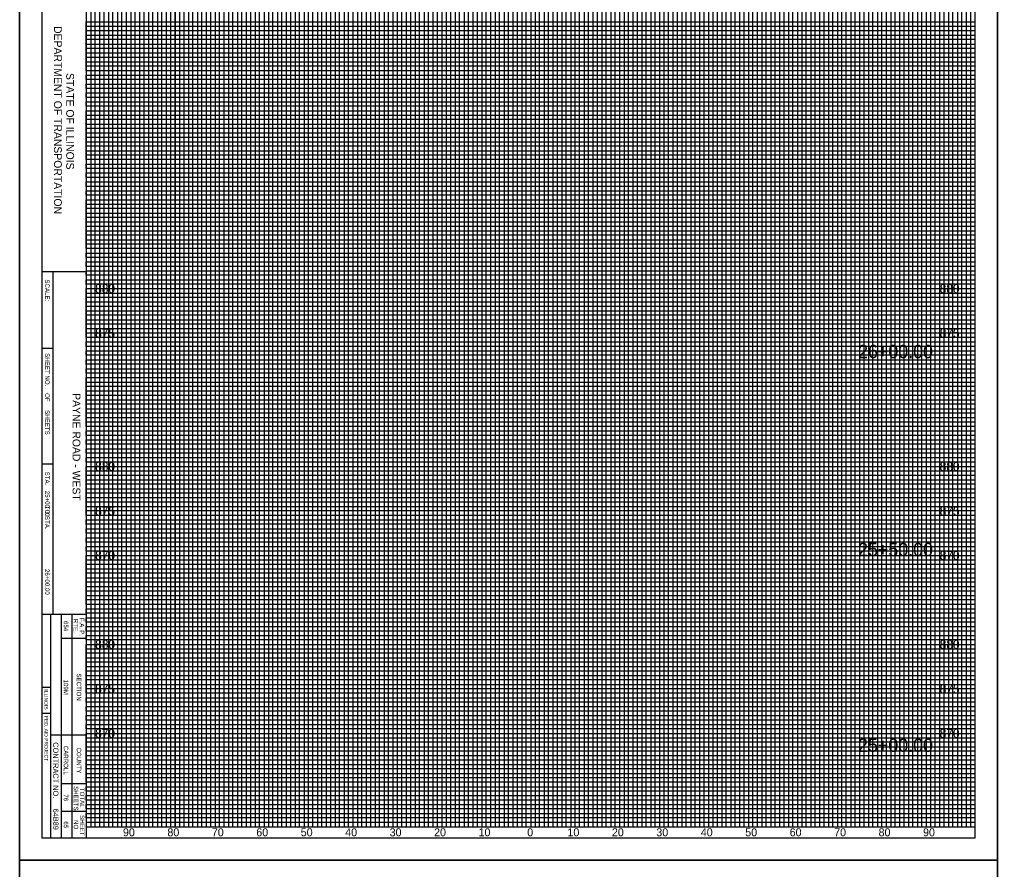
# Model space of a CAD drawing. Extents: x 874 to 5505, y 981 to 7567.
# Drawn here: x 4985 to 5205, y 1330.4 to 1521.5 of the extents above; entities that cross this region are included whole.
import ezdxf

# ---------------------------------------------------------------- set-up
doc = ezdxf.new("R2010")
doc.units = 0
for name, color, linetype in [('Sheets_General Details', 7, 'Continuous'), ('Sheets_Minor Grid', 7, 'Continuous'), ('Sheets_Printer Plotting Border', 7, 'Continuous')]:
    doc.layers.add(name, color=color, linetype=linetype)

msp = doc.modelspace()

# ---------------------------------------------------------------- linework, layer by layer
at = {"layer": 'Sheets_General Details'}
for p, q in [((4985, 1332.5), (4985, 1672.5)), ((5205, 1672.5), (5205, 1332.5)), ((5000, 1657.5), (5000, 1337.5)), ((5000, 1464.76), (4990, 1464.76)), ((4992.5, 1464.76), (4992.5, 1387.76)), ((4992.5, 1447.5), (4990, 1447.5)), ((4992.5, 1421.5), (4990, 1421.5)), ((5000, 1387.76), (4990, 1387.76)), ((4991.95, 1387.76), (4991.95, 1337.5)), ((4994.35, 1387.76), (4994.35, 1337.5)), ((4996.75, 1387.76), (4996.75, 1337.5)), ((5000, 1382.36), (4994.35, 1382.36)), ((4991.95, 1371.29), (4990, 1371.29)), ((4991.95, 1365.49), (4990, 1365.49)), ((5000, 1360.56), (4991.95, 1360.56)), ((5000, 1349.64), (4994.35, 1349.64)), ((5000, 1343.43), (4994.35, 1343.43)), ((4985, 992.5), (4985, 1332.5)), ((4985, 1332.5), (5205, 1332.5)), ((5205, 1332.5), (4985, 1332.5)), ((5205, 1332.52), (5205, 1332.5)), ((5205, 1332.5), (5205, 992.5))]:
    msp.add_line(p, q, dxfattribs=at)
msp.add_lwpolyline([(4990, 1337.5), (5200, 1337.5), (5200, 1657.5), (4990, 1657.5)], close=True, dxfattribs=at)
for points in [[(5010, 1655), (5010, 1340), (5020, 1340), (5020, 1655)], [(5020, 1655), (5020, 1340), (5030, 1340), (5030, 1655)], [(5040, 1655), (5040, 1340), (5050, 1340), (5050, 1655)], [(5060, 1655), (5060, 1340), (5070, 1340), (5070, 1655)], [(5080, 1655), (5080, 1340), (5090, 1340), (5090, 1655)], [(5100, 1655), (5100, 1340), (5110, 1340), (5110, 1655)], [(5120, 1655), (5120, 1340), (5130, 1340), (5130, 1655)], [(5140, 1655), (5140, 1340), (5150, 1340), (5150, 1655)], [(5160, 1655), (5160, 1340), (5170, 1340), (5170, 1655)], [(5180, 1655), (5180, 1340), (5190, 1340), (5190, 1655)], [(5200, 1510), (5000, 1510), (5000, 1520), (5200, 1520)], [(5200, 1490), (5000, 1490), (5000, 1500), (5200, 1500)], [(5200, 1470), (5000, 1470), (5000, 1480), (5200, 1480)], [(5200, 1450), (5000, 1450), (5000, 1460), (5200, 1460)], [(5200, 1430), (5000, 1430), (5000, 1440), (5200, 1440)], [(5200, 1410), (5000, 1410), (5000, 1420), (5200, 1420)], [(5200, 1390), (5000, 1390), (5000, 1400), (5200, 1400)], [(5199, 1340), (5200, 1340), (5200, 1350), (5000, 1350), (5000, 1360), (5200, 1360), (5200, 1370), (5000, 1370), (5000, 1380), (5200, 1380)], [(5000, 1340), (5200, 1340)]]:
    msp.add_lwpolyline(points, dxfattribs=at)
at = {"layer": 'Sheets_Minor Grid'}
for points in [[(5001, 1655), (5001, 1340), (5002, 1340), (5002, 1655)], [(5003, 1655), (5003, 1340), (5004, 1340), (5004, 1655)], [(5005, 1655), (5005, 1340), (5006, 1340), (5006, 1655)], [(5007, 1655), (5007, 1340), (5008, 1340), (5008, 1655)], [(5009, 1655), (5009, 1340), (5011, 1340), (5011, 1655)], [(5012, 1655), (5012, 1340), (5013, 1340), (5013, 1655)], [(5014, 1655), (5014, 1340), (5015, 1340), (5015, 1655)], [(5016, 1655), (5016, 1340), (5017, 1340), (5017, 1655)], [(5018, 1655), (5018, 1340), (5019, 1340), (5019, 1655)], [(5021, 1655), (5021, 1340), (5022, 1340), (5022, 1655)], [(5023, 1655), (5023, 1340), (5024, 1340), (5024, 1655)], [(5025, 1655), (5025, 1340), (5026, 1340), (5026, 1655)], [(5027, 1655), (5027, 1340), (5028, 1340), (5028, 1655)], [(5029, 1655), (5029, 1340), (5031, 1340), (5031, 1655)], [(5032, 1655), (5032, 1340), (5033, 1340), (5033, 1655)], [(5034, 1655), (5034, 1340), (5035, 1340), (5035, 1655)], [(5036, 1655), (5036, 1340), (5037, 1340), (5037, 1655)], [(5038, 1655), (5038, 1340), (5039, 1340), (5039, 1655)], [(5041, 1655), (5041, 1340), (5042, 1340), (5042, 1655)], [(5043, 1655), (5043, 1340), (5044, 1340), (5044, 1655)], [(5045, 1655), (5045, 1340), (5046, 1340), (5046, 1655)], [(5047, 1655), (5047, 1340), (5048, 1340), (5048, 1655)], [(5049, 1655), (5049, 1340), (5051, 1340), (5051, 1655)], [(5052, 1655), (5052, 1340), (5053, 1340), (5053, 1655)], [(5054, 1655), (5054, 1340), (5055, 1340), (5055, 1655)], [(5056, 1655), (5056, 1340), (5057, 1340), (5057, 1655)], [(5058, 1655), (5058, 1340), (5059, 1340), (5059, 1655)], [(5061, 1655), (5061, 1340), (5062, 1340), (5062, 1655)], [(5063, 1655), (5063, 1340), (5064, 1340), (5064, 1655)], [(5065, 1655), (5065, 1340), (5066, 1340), (5066, 1655)], [(5067, 1655), (5067, 1340), (5068, 1340), (5068, 1655)], [(5069, 1655), (5069, 1340), (5071, 1340), (5071, 1655)], [(5072, 1655), (5072, 1340), (5073, 1340), (5073, 1655)], [(5074, 1655), (5074, 1340), (5075, 1340), (5075, 1655)], [(5076, 1655), (5076, 1340), (5077, 1340), (5077, 1655)], [(5078, 1655), (5078, 1340), (5079, 1340), (5079, 1655)], [(5081, 1655), (5081, 1340), (5082, 1340), (5082, 1655)], [(5083, 1655), (5083, 1340), (5084, 1340), (5084, 1655)], [(5085, 1655), (5085, 1340), (5086, 1340), (5086, 1655)], [(5087, 1655), (5087, 1340), (5088, 1340), (5088, 1655)], [(5089, 1655), (5089, 1340), (5091, 1340), (5091, 1655)], [(5092, 1655), (5092, 1340), (5093, 1340), (5093, 1655)], [(5094, 1655), (5094, 1340), (5095, 1340), (5095, 1655)], [(5096, 1655), (5096, 1340), (5097, 1340), (5097, 1655)], [(5098, 1655), (5098, 1340), (5099, 1340), (5099, 1655)], [(5101, 1655), (5101, 1340), (5102, 1340), (5102, 1655)], [(5103, 1655), (5103, 1340), (5104, 1340), (5104, 1655)], [(5105, 1655), (5105, 1340), (5106, 1340), (5106, 1655)], [(5107, 1655), (5107, 1340), (5108, 1340), (5108, 1655)], [(5109, 1655), (5109, 1340), (5111, 1340), (5111, 1655)], [(5112, 1655), (5112, 1340), (5113, 1340), (5113, 1655)], [(5114, 1655), (5114, 1340), (5115, 1340), (5115, 1655)], [(5116, 1655), (5116, 1340), (5117, 1340), (5117, 1655)], [(5118, 1655), (5118, 1340), (5119, 1340), (5119, 1655)], [(5121, 1655), (5121, 1340), (5122, 1340), (5122, 1655)], [(5123, 1655), (5123, 1340), (5124, 1340), (5124, 1655)], [(5125, 1655), (5125, 1340), (5126, 1340), (5126, 1655)], [(5127, 1655), (5127, 1340), (5128, 1340), (5128, 1655)], [(5129, 1655), (5129, 1340), (5131, 1340), (5131, 1655)], [(5132, 1655), (5132, 1340), (5133, 1340), (5133, 1655)], [(5134, 1655), (5134, 1340), (5135, 1340), (5135, 1655)], [(5136, 1655), (5136, 1340), (5137, 1340), (5137, 1655)], [(5138, 1655), (5138, 1340), (5139, 1340), (5139, 1655)], [(5141, 1655), (5141, 1340), (5142, 1340), (5142, 1655)], [(5143, 1655), (5143, 1340), (5144, 1340), (5144, 1655)], [(5145, 1655), (5145, 1340), (5146, 1340), (5146, 1655)], [(5147, 1655), (5147, 1340), (5148, 1340), (5148, 1655)], [(5149, 1655), (5149, 1340), (5151, 1340), (5151, 1655)], [(5152, 1655), (5152, 1340), (5153, 1340), (5153, 1655)], [(5154, 1655), (5154, 1340), (5155, 1340), (5155, 1655)], [(5156, 1655), (5156, 1340), (5157, 1340), (5157, 1655)], [(5158, 1655), (5158, 1340), (5159, 1340), (5159, 1655)], [(5161, 1655), (5161, 1340), (5162, 1340), (5162, 1655)], [(5163, 1655), (5163, 1340), (5164, 1340), (5164, 1655)], [(5165, 1655), (5165, 1340), (5166, 1340), (5166, 1655)], [(5167, 1655), (5167, 1340), (5168, 1340), (5168, 1655)], [(5169, 1655), (5169, 1340), (5171, 1340), (5171, 1655)], [(5172, 1655), (5172, 1340), (5173, 1340), (5173, 1655)], [(5174, 1655), (5174, 1340), (5175, 1340), (5175, 1655)], [(5176, 1655), (5176, 1340), (5177, 1340), (5177, 1655)], [(5178, 1655), (5178, 1340), (5179, 1340), (5179, 1655)], [(5181, 1655), (5181, 1340), (5182, 1340), (5182, 1655)], [(5183, 1655), (5183, 1340), (5184, 1340), (5184, 1655)], [(5185, 1655), (5185, 1340), (5186, 1340), (5186, 1655)], [(5187, 1655), (5187, 1340), (5188, 1340), (5188, 1655)], [(5189, 1655), (5189, 1340), (5191, 1340), (5191, 1655)], [(5192, 1655), (5192, 1340), (5193, 1340), (5193, 1655)], [(5194, 1655), (5194, 1340), (5195, 1340), (5195, 1655)], [(5196, 1655), (5196, 1340), (5197, 1340), (5197, 1655)], [(5198, 1655), (5198, 1340), (5199, 1340), (5199, 1655)], [(5200, 1519), (5000, 1519), (5000, 1521), (5200, 1521)], [(5200, 1517), (5000, 1517), (5000, 1518), (5200, 1518)], [(5200, 1515), (5000, 1515), (5000, 1516), (5200, 1516)], [(5200, 1513), (5000, 1513), (5000, 1514), (5200, 1514)], [(5200, 1511), (5000, 1511), (5000, 1512), (5200, 1512)], [(5200, 1508), (5000, 1508), (5000, 1509), (5200, 1509)], [(5200, 1506), (5000, 1506), (5000, 1507)], [(5000, 1507), (5200, 1507)], [(5200, 1504), (5000, 1504), (5000, 1505), (5200, 1505)], [(5200, 1502), (5000, 1502), (5000, 1503), (5200, 1503)], [(5200, 1499), (5000, 1499), (5000, 1501), (5200, 1501)], [(5200, 1497), (5000, 1497), (5000, 1498), (5200, 1498)], [(5200, 1495), (5000, 1495), (5000, 1496), (5200, 1496)], [(5200, 1493), (5000, 1493), (5000, 1494), (5200, 1494)], [(5200, 1491), (5000, 1491), (5000, 1492), (5200, 1492)], [(5200, 1488), (5000, 1488), (5000, 1489), (5200, 1489)], [(5200, 1486), (5000, 1486), (5000, 1487), (5200, 1487)], [(5200, 1484), (5000, 1484), (5000, 1485), (5200, 1485)], [(5200, 1482), (5000, 1482), (5000, 1483), (5200, 1483)], [(5200, 1479), (5000, 1479), (5000, 1481), (5200, 1481)], [(5200, 1477), (5000, 1477), (5000, 1478), (5200, 1478)], [(5200, 1475), (5000, 1475), (5000, 1476), (5200, 1476)], [(5200, 1473), (5000, 1473), (5000, 1474), (5200, 1474)], [(5200, 1471), (5000, 1471), (5000, 1472), (5200, 1472)], [(5200, 1468), (5000, 1468), (5000, 1469), (5200, 1469)], [(5200, 1466), (5000, 1466), (5000, 1467), (5200, 1467)], [(5200, 1464), (5000, 1464), (5000, 1465), (5200, 1465)], [(5200, 1462), (5000, 1462), (5000, 1463), (5200, 1463)], [(5200, 1459), (5000, 1459), (5000, 1461), (5200, 1461)], [(5200, 1457), (5000, 1457), (5000, 1458), (5200, 1458)], [(5200, 1455), (5000, 1455), (5000, 1456), (5200, 1456)], [(5200, 1453), (5000, 1453), (5000, 1454), (5200, 1454)], [(5200, 1451), (5000, 1451), (5000, 1452)], [(5000, 1452), (5200, 1452)], [(5200, 1448), (5000, 1448), (5000, 1449), (5200, 1449)], [(5200, 1446), (5000, 1446), (5000, 1447), (5200, 1447)], [(5200, 1444), (5000, 1444), (5000, 1445), (5200, 1445)], [(5200, 1442), (5000, 1442), (5000, 1443), (5200, 1443)], [(5200, 1439), (5000, 1439), (5000, 1441), (5200, 1441)], [(5200, 1437), (5000, 1437), (5000, 1438), (5200, 1438)], [(5200, 1435), (5000, 1435), (5000, 1436), (5200, 1436)], [(5200, 1433), (5000, 1433), (5000, 1434), (5200, 1434)], [(5200, 1431), (5000, 1431), (5000, 1432), (5200, 1432)], [(5200, 1428), (5000, 1428), (5000, 1429), (5200, 1429)], [(5200, 1426), (5000, 1426), (5000, 1427), (5200, 1427)], [(5200, 1424), (5000, 1424), (5000, 1425), (5200, 1425)], [(5200, 1422), (5000, 1422), (5000, 1423), (5200, 1423)], [(5200, 1419), (5000, 1419), (5000, 1421), (5200, 1421)], [(5200, 1417), (5000, 1417), (5000, 1418), (5200, 1418)], [(5200, 1415), (5000, 1415), (5000, 1416), (5200, 1416)], [(5200, 1413), (5000, 1413), (5000, 1414), (5200, 1414)], [(5200, 1411), (5000, 1411), (5000, 1412), (5200, 1412)], [(5200, 1408), (5000, 1408), (5000, 1409), (5200, 1409)], [(5200, 1406), (5000, 1406), (5000, 1407), (5200, 1407)], [(5200, 1404), (5000, 1404), (5000, 1405), (5200, 1405)], [(5200, 1402), (5000, 1402), (5000, 1403), (5200, 1403)], [(5200, 1399), (5000, 1399), (5000, 1401), (5200, 1401)], [(5200, 1397), (5000, 1397), (5000, 1398), (5200, 1398)], [(5200, 1395), (5000, 1395), (5000, 1396)], [(5000, 1396), (5200, 1396)], [(5200, 1393), (5000, 1393), (5000, 1394), (5200, 1394)], [(5200, 1391), (5000, 1391), (5000, 1392), (5200, 1392)], [(5200, 1388), (5000, 1388), (5000, 1389), (5200, 1389)], [(5200, 1386), (5000, 1386), (5000, 1387), (5200, 1387)], [(5200, 1384), (5000, 1384), (5000, 1385), (5200, 1385)], [(5200, 1382), (5000, 1382), (5000, 1383), (5200, 1383)], [(5000, 1341), (5200, 1341), (5200, 1342), (5000, 1342), (5000, 1343), (5200, 1343), (5200, 1344), (5000, 1344), (5000, 1345), (5200, 1345), (5200, 1346), (5000, 1346), (5000, 1347), (5200, 1347), (5200, 1348), (5000, 1348), (5000, 1349), (5200, 1349), (5200, 1351), (5000, 1351), (5000, 1352), (5200, 1352), (5200, 1353), (5000, 1353), (5000, 1354), (5200, 1354), (5200, 1355), (5000, 1355), (5000, 1356), (5200, 1356), (5200, 1357), (5000, 1357), (5000, 1358), (5200, 1358), (5200, 1359), (5000, 1359), (5000, 1361), (5200, 1361), (5200, 1362), (5000, 1362), (5000, 1363), (5200, 1363), (5200, 1364), (5000, 1364), (5000, 1365), (5200, 1365), (5200, 1366), (5000, 1366), (5000, 1367), (5200, 1367), (5200, 1368), (5000, 1368), (5000, 1369), (5200, 1369), (5200, 1371), (5000, 1371), (5000, 1372), (5200, 1372), (5200, 1373), (5000, 1373), (5000, 1374), (5200, 1374), (5200, 1375), (5000, 1375), (5000, 1376), (5200, 1376), (5200, 1377), (5000, 1377), (5000, 1378), (5200, 1378), (5200, 1379), (5000, 1379), (5000, 1381), (5200, 1381)]]:
    msp.add_lwpolyline(points, dxfattribs=at)
at = {"layer": 'Sheets_Printer Plotting Border'}
for points in [[(4985, 1672.5), (4985, 1332.5), (5205, 1332.5), (5205, 1672.5)], [(4985, 1332.5), (4985, 992.5), (5205, 992.5), (5205, 1332.5)]]:
    msp.add_lwpolyline(points, close=True, dxfattribs=at)

# ---------------------------------------------------------------- texts
at = {"layer": 'Sheets_General Details'}
for s, height, p in [('DEPARTMENT OF TRANSPORTATION', 1.75, (4992.75, 1520.03)), ('STATE OF ILLINOIS', 1.75, (4995.5, 1509.49)), ('SCALE:          ', 1, (4990.75, 1463.07)), ('SHEET NO.    OF     SHEETS', 1, (4990.75, 1446.48)), ('PAYNE ROAD - WEST', 1.75, (4996.93, 1437.49)), ('STA.            TO STA.            ', 1, (4990.75, 1419.85)), ('25+00.00', 1, (4990.75, 1415.55)), ('26+00.00', 1, (4990.75, 1397.96)), ('654', 1, (4994.95, 1386.26)), ('RTE.', 1, (4997.15, 1386.75)), ('F.A. ', 1, (4998.55, 1386.99)), ('P.', 1, (4998.55, 1384.2)), ('109M', 1, (4994.95, 1373.09)), ('SECTION', 1, (4997.87, 1374.46)), ('ILLINOIS', 0.8, (4990.59, 1370.89)), ('FED. AID PROJECT', 0.8, (4990.59, 1364.88)), ('CONTRACT NO.      ', 1.2, (4992.55, 1359)), ('CARROLL', 1, (4994.95, 1358.21)), ('COUNTY', 1, (4997.87, 1357.81)), ('SHEETS', 1, (4997.19, 1349.14)), ('TOTAL', 1, (4998.59, 1348.75)), ('76', 1, (4994.95, 1347.29)), ('64B89', 1.2, (4992.55, 1344.09)), ('SHEET', 1, (4998.59, 1342.6)), ('65', 1, (4994.95, 1341.22)), ('NO.', 1, (4997.19, 1341.5))]:
    msp.add_text(s, height=height, rotation=270, dxfattribs=at).set_placement(p)
for s, height, p in [('880', 2, (5002.02, 1460)), ('880', 2, (5192.02, 1460)), ('875', 2, (5002.02, 1450)), ('875', 2, (5192.02, 1450)), ('26+00.00', 3, (5173.65, 1445.36)), ('880', 2, (5002.02, 1420)), ('880', 2, (5192.02, 1420)), ('875', 2, (5002.02, 1410)), ('875', 2, (5192.02, 1410)), ('25+50.00', 3, (5173.65, 1400.84)), ('870', 2, (5002.02, 1400)), ('870', 2, (5192.02, 1400)), ('880', 2, (5002.02, 1380)), ('880', 2, (5192.02, 1380)), ('875', 2, (5002.02, 1370)), ('875', 2, (5192.02, 1370)), ('870', 2, (5002.02, 1360)), ('870', 2, (5192.02, 1360)), ('25+00.00', 3, (5173.65, 1356.83)), ('90', 1.8, (5008.26, 1337.85)), ('80', 1.8, (5018.26, 1337.85)), ('70', 1.8, (5028.26, 1337.85)), ('60', 1.8, (5038.26, 1337.85)), ('50', 1.8, (5048.26, 1337.85)), ('40', 1.8, (5058.26, 1337.85)), ('30', 1.8, (5068.26, 1337.85)), ('20', 1.8, (5078.26, 1337.85)), ('10', 1.8, (5088.26, 1337.85)), ('0', 1.8, (5099.21, 1337.85)), ('0', 1.8, (5099.21, 1337.85)), ('10', 1.8, (5108.26, 1337.85)), ('20', 1.8, (5118.26, 1337.85)), ('30', 1.8, (5128.26, 1337.85)), ('40', 1.8, (5138.26, 1337.85)), ('50', 1.8, (5148.26, 1337.85)), ('60', 1.8, (5158.26, 1337.85)), ('70', 1.8, (5168.26, 1337.85)), ('80', 1.8, (5178.26, 1337.85)), ('90', 1.8, (5188.26, 1337.85))]:
    msp.add_text(s, height=height, dxfattribs=at).set_placement(p)

doc.saveas('drawing.dxf')
